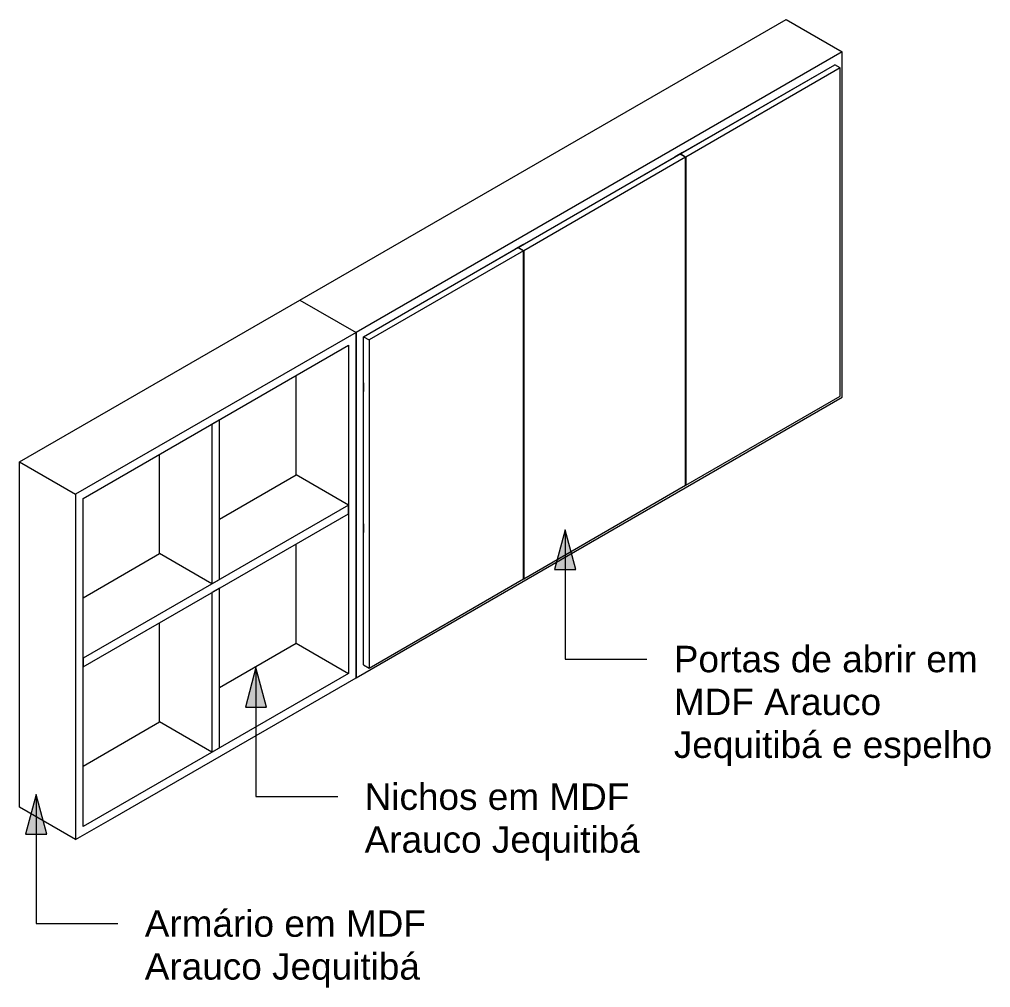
# Model space of a CAD drawing. Header units: millimetres. Extents: x -8782 to 13490, y -7093 to 2572.
# Drawn here: x 297 to 2134, y -6304 to -4472 of the extents above; entities that cross this region are included whole.
import ezdxf

# ---------------------------------------------------------------- set-up
doc = ezdxf.new("R2010")
doc.units = ezdxf.units.MM
doc.layers.add('G-ANNO-TEXT', color=231, linetype='Continuous', lineweight=9)
doc.layers.add('I-FURN', color=30, linetype='Continuous', lineweight=9)
doc.styles.add('Arial', font='arial.ttf', dxfattribs={"height": 50})

# ---------------------------------------------------------------- blocks, each defined once
blk = doc.blocks.new('ARMÁRIO BANHEIRO - ARMÁRIO BANHEIRO-4333011-VISTA 3D ARMÁRIO')
at = {"layer": 'I-FURN'}
for p, q in [((-8658, -5003.1), (-7738.8, -4472.4)), ((-7738.8, -4472.4), (-7632.7, -4533.6)), ((-7632.7, -4533.6), (-8551.9, -5064.3)), ((-7632.7, -5186.8), (-7632.7, -4533.6)), ((-8537.8, -5072.5), (-7646.8, -4558.1)), ((-7938.9, -4726.7), (-7646.8, -4558.1)), ((-7636.2, -4564.2), (-7928.3, -4732.8)), ((-7636.2, -4564.2), (-7646.8, -4558.1)), ((-7636.2, -5184.8), (-7636.2, -4564.2)), ((-8245.4, -4903.7), (-7939.2, -4726.9)), ((-7928.6, -4733), (-8234.8, -4909.8)), ((-7934.4, -4724.1), (-7948.5, -4732.3)), ((-7928.6, -4733), (-7939.2, -4726.9)), ((-7938.9, -4727.1), (-7938.9, -4726.7)), ((-7938.9, -4726.7), (-7928.3, -4732.8)), ((-7928.6, -5353.6), (-7928.6, -4733)), ((-7928.3, -4732.8), (-7928.3, -5353.4)), ((-8236.1, -4898.3), (-8250.2, -4906.5)), ((-8537.8, -5072.5), (-8245.8, -4903.9)), ((-8235.2, -4910), (-8527.2, -5078.6)), ((-8235.2, -4910), (-8245.8, -4903.9)), ((-8245.4, -4904.1), (-8245.4, -4903.7)), ((-8245.4, -4903.7), (-8234.8, -4909.8)), ((-8235.2, -5530.6), (-8235.2, -4910)), ((-8234.8, -4909.8), (-8234.8, -5530.3)), ((-9188.3, -5309.3), (-8658, -5003.1)), ((-8658, -5003.1), (-8551.9, -5064.3)), ((-8658, -5003.1), (-8551.9, -5064.3)), ((-8551.9, -5064.3), (-9082.3, -5370.5)), ((-8551.9, -5717.5), (-8551.9, -5064.3)), ((-8551.9, -5064.3), (-8551.9, -5717.5)), ((-8537.8, -5693), (-8537.8, -5072.5)), ((-8537.8, -5072.5), (-8527.2, -5078.6)), ((-8537.8, -5693), (-8537.8, -5072.5)), ((-8527.2, -5078.6), (-8527.2, -5699.2)), ((-9068.1, -5378.7), (-8566.1, -5088.8)), ((-8566.1, -5088.8), (-8566.1, -5709.4)), ((-8665.1, -5333.8), (-8665.1, -5146)), ((-8537.8, -5159.6), (-8537.8, -5175.9)), ((-8092.3, -5452.2), (-7632.7, -5186.8)), ((-7928.3, -5353.4), (-7636.2, -5184.8)), ((-8810, -5229.7), (-8824.2, -5237.8)), ((-8810, -5531.8), (-8810, -5229.7)), ((-8824.2, -5237.8), (-8824.2, -5539.9)), ((-8923.2, -5482.8), (-8923.2, -5295)), ((-9188.3, -5962.5), (-9188.3, -5309.3)), ((-9188.3, -5309.3), (-9082.3, -5370.5)), ((-8810, -5417.5), (-8665.1, -5333.8)), ((-8566.1, -5390.9), (-8665.1, -5333.8)), ((-8234.8, -5530.3), (-7928.6, -5353.6)), ((-7928.6, -5353.2), (-7928.3, -5353.4)), ((-9082.3, -5370.5), (-9082.3, -6023.7)), ((-9068.1, -5999.2), (-9068.1, -5378.7)), ((-8566.1, -5390.9), (-9068.1, -5680.8)), ((-8566.1, -5407.3), (-8566.1, -5390.9)), ((-9068.1, -5697.1), (-8566.1, -5407.3)), ((-8537.8, -5426.3), (-8537.8, -5442.6)), ((-8551.9, -5717.5), (-8092.3, -5452.2)), ((-8665.1, -5652.2), (-8665.1, -5464.4)), ((-9068.1, -5566.5), (-8923.2, -5482.8)), ((-8824.2, -5539.9), (-8923.2, -5482.8)), ((-8824.2, -5539.9), (-8810, -5531.8)), ((-8527.2, -5699.2), (-8235.2, -5530.6)), ((-8235.2, -5530.1), (-8234.8, -5530.3)), ((-8810, -5548.1), (-8824.2, -5556.3)), ((-8824.2, -5556.3), (-8824.2, -5858.4)), ((-8810, -5850.2), (-8810, -5548.1)), ((-8923.2, -5801.2), (-8923.2, -5613.4)), ((-8810, -5735.9), (-8665.1, -5652.2)), ((-8665.1, -5652.2), (-8566.1, -5709.4)), ((-9068.1, -5680.8), (-9068.1, -5697.1)), ((-8566.1, -5709.4), (-9068.1, -5999.2)), ((-8537.8, -5693), (-8527.2, -5699.2)), ((-9011.6, -5982.9), (-8551.9, -5717.5)), ((-9068.1, -5884.9), (-8923.2, -5801.2)), ((-8824.2, -5858.4), (-8923.2, -5801.2)), ((-8824.2, -5858.4), (-8810, -5850.2)), ((-9082.3, -6023.7), (-9188.3, -5962.5)), ((-9082.3, -6023.7), (-9011.6, -5982.9))]:
    blk.add_line(p, q, dxfattribs=at)

msp = doc.modelspace()

# ---------------------------------------------------------------- hatches: boundary and pattern name
at = {"layer": 'G-ANNO-TEXT'}
for points in [[(1329.213, -5437.908), (1309.117, -5512.908), (1349.309, -5512.908)], [(744.544, -5698.219), (724.447, -5773.219), (764.64, -5773.219)], [(328.851, -5938.219), (308.755, -6013.219), (348.948, -6013.219)]]:
    msp.add_hatch(color=7, dxfattribs=at).paths.add_polyline_path(points)

# ---------------------------------------------------------------- linework, layer by layer
at = {"layer": 'G-ANNO-TEXT', "color": 7}
for p, q in [((1329.213, -5437.908), (1309.117, -5512.908)), ((1349.309, -5512.908), (1329.213, -5437.908)), ((1329.213, -5437.908), (1329.213, -5682.147)), ((1309.117, -5512.908), (1349.309, -5512.908)), ((1329.213, -5682.147), (1483.83, -5682.147)), ((744.544, -5698.219), (724.447, -5773.219)), ((764.64, -5773.219), (744.544, -5698.219)), ((744.544, -5698.219), (744.544, -5942.458)), ((724.447, -5773.219), (764.64, -5773.219)), ((328.851, -5938.219), (308.755, -6013.219)), ((348.948, -6013.219), (328.851, -5938.219)), ((328.851, -5938.219), (328.851, -6182.458)), ((744.544, -5942.458), (899.161, -5942.458)), ((308.755, -6013.219), (348.948, -6013.219)), ((328.851, -6182.458), (483.468, -6182.458))]:
    msp.add_line(p, q, dxfattribs=at)

# ---------------------------------------------------------------- block references
at = {"layer": 'I-FURN'}
msp.add_blockref('ARMÁRIO BANHEIRO - ARMÁRIO BANHEIRO-4333011-VISTA 3D ARMÁRIO', (9485.569, 0), dxfattribs=at)

# ---------------------------------------------------------------- texts
at = {"layer": 'G-ANNO-TEXT', "color": 7, "char_height": 50, "attachment_point": 1, "style": 'Arial'}
for s, insert, width in [('Portas de abrir em ', (1534.63, -5657.147), 735.54828), ('MDF Arauco ', (1534.63, -5738.175), 507.06734), ('Jequitibá e espelho', (1534.63, -5819.204), 749.57781), ('Nichos em MDF ', (949.961, -5917.458), 643.35422), ('Arauco Jequitibá', (949.961, -5998.487), 647.36266), ('Armário em MDF ', (534.268, -6157.458), 679.43016), ('Arauco Jequitibá', (534.268, -6238.487), 647.36266)]:
    msp.add_mtext(s, dxfattribs=dict(at, insert=insert, width=width))

doc.saveas('drawing.dxf')
